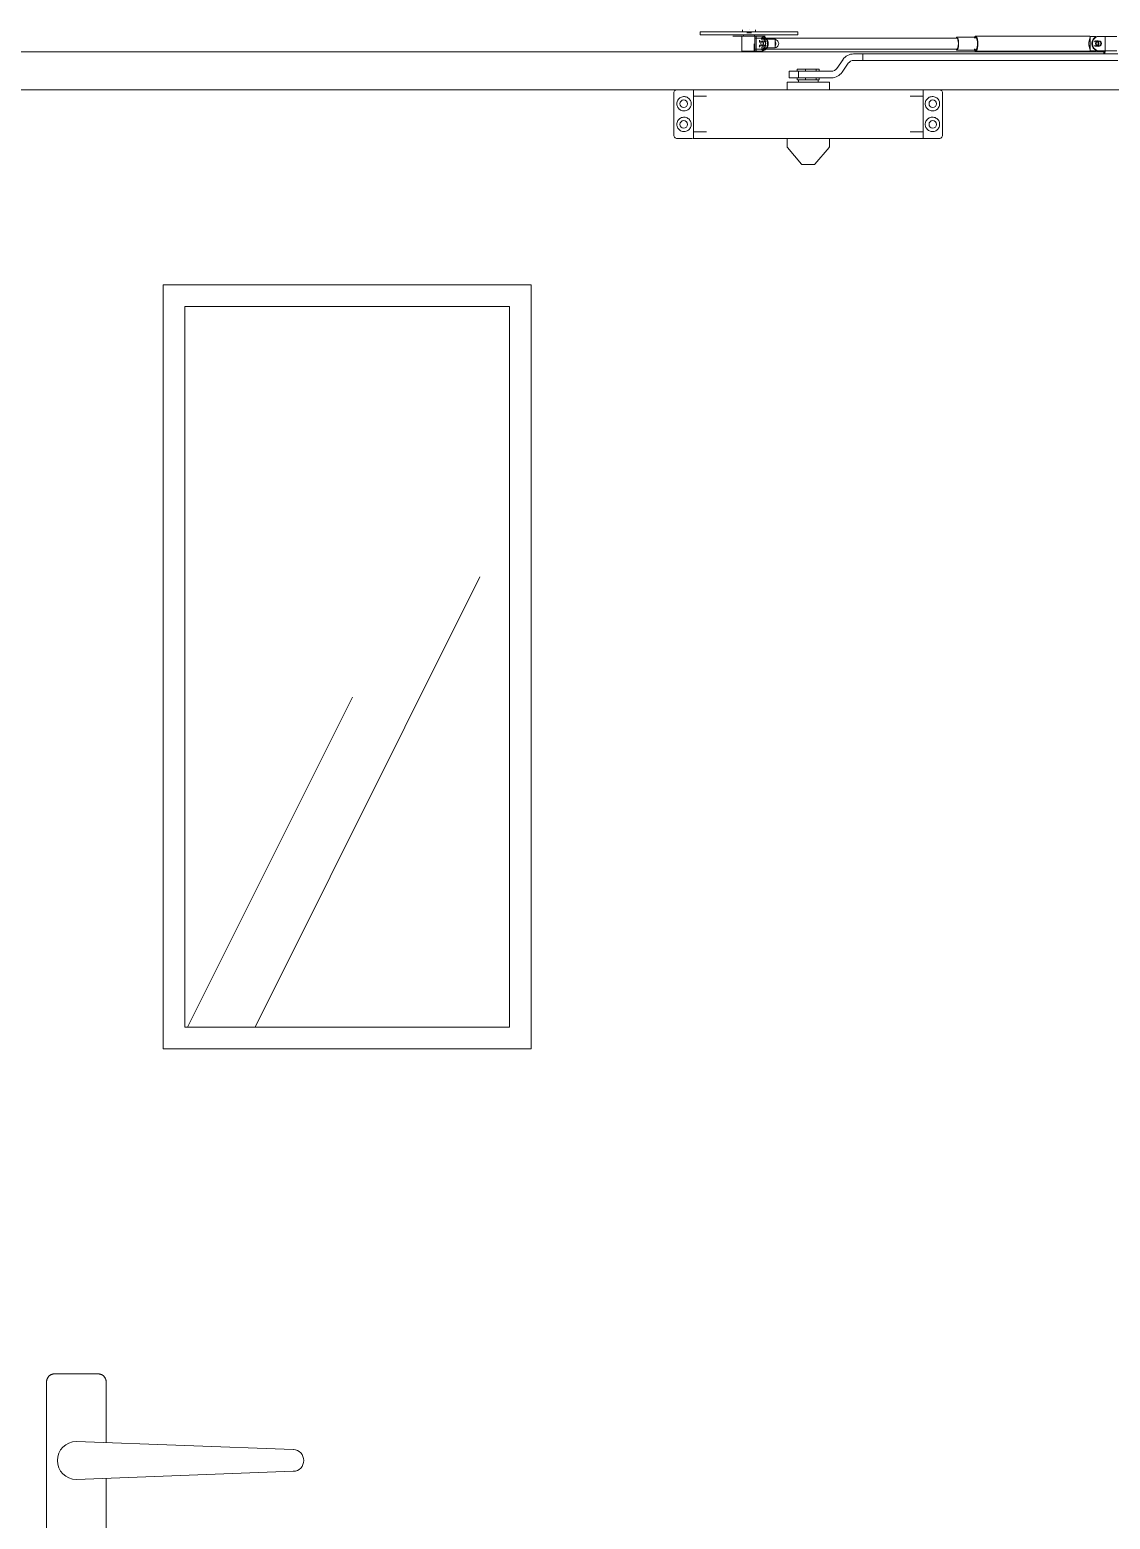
# Model space of a CAD drawing. Header units: millimetres. Extents: x 26124 to 258712, y -8723 to 35400.
# Drawn here: x 237839 to 238837, y 30446 to 31820 of the extents above; entities that cross this region are included whole.
import ezdxf

# ---------------------------------------------------------------- set-up
doc = ezdxf.new("R2010")
doc.units = ezdxf.units.MM
for name, color, linetype, lineweight in [('A-DOOR', 31, 'Continuous', 9), ('A-DOOR-FRAM', 31, 'Continuous', 9), ('A-WALL', 113, 'Continuous', 9)]:
    doc.layers.add(name, color=color, linetype=linetype, lineweight=lineweight)

# ---------------------------------------------------------------- blocks, each defined once
blk = doc.blocks.new('FD_01 - FD_01-1200x2200mm-V248-TKCS_MẶT CẮT 4')
at = {"layer": 'A-DOOR'}
h = blk.add_hatch(dxfattribs=at)
h.set_pattern_fill('FP_9', color=256, style=0, pattern_type=2)
h.set_pattern_definition([(63.435, (82789.9, 14236.3), (-0.002, 1625.6), [567.96, -3066.99]), (63.435, (81164.3, 14236.3), (-0.002, 1625.6), [567.96, -3066.99]), (63.435, (83568.1, 14550.35), (-0.002, 1625.6), [567.96, -3066.99]), (63.435, (81942.5, 14550.35), (-0.002, 1625.6), [567.96, -3066.99]), (63.435, (83450.3, 14439.5), (-0.002, 1625.6), [567.96, -3066.99]), (63.435, (81824.7, 14439.5), (-0.002, 1625.6), [567.96, -3066.99]), (63.435, (83330.26, 15074.4), (-0.002, 1625.6), [276.055, -3358.896]), (63.435, (81704.66, 15074.4), (-0.002, 1625.6), [276.055, -3358.896]), (63.435, (83251.74, 14976.15), (-0.002, 1625.6), [567.96, -3066.99]), (63.435, (81626.14, 14976.15), (-0.002, 1625.6), [567.96, -3066.99]), (63.435, (83265.6, 15046.7), (-0.002, 1625.6), [567.96, -3066.99]), (63.435, (81640, 15046.7), (-0.002, 1625.6), [567.96, -3066.99]), (63.435, (82609.74, 14737.2), (-0.002, 1625.6), [567.96, -3066.99]), (63.435, (80984.14, 14737.2), (-0.002, 1625.6), [567.96, -3066.99]), (63.435, (82623.6, 14820.35), (-0.002, 1625.6), [567.96, -3066.99]), (63.435, (80998, 14820.35), (-0.002, 1625.6), [567.96, -3066.99]), (63.435, (82627.3, 14880.3), (-0.002, 1625.6), [567.96, -3066.99]), (63.435, (81001.7, 14880.3), (-0.002, 1625.6), [567.96, -3066.99])])
h.paths.add_polyline_path([(117190, 30900), (117447.6, 30900), (117447.6, 31565), (117147.6, 31565), (117147.6, 30900)])
for p, q in [((117662.7, 31820.3), (117662.7, 31818.5)), ((117668.7, 31820.3), (117668.7, 31820.3)), ((117668.7, 31820.3), (117668.7, 31820.3)), ((117674.7, 31818.5), (117674.7, 31820.3)), ((117623.7, 31818.5), (117624.2, 31818.5)), ((117623.7, 31818.5), (117623.7, 31815.5)), ((117623.7, 31815.5), (117624.2, 31815.5)), ((117624.2, 31818.5), (117643.4, 31818.5)), ((117624.2, 31815.5), (117643.4, 31815.5)), ((117643.4, 31818.5), (117643.7, 31818.5)), ((117643.4, 31815.5), (117643.7, 31815.5)), ((117643.8, 31818.5), (117649, 31818.5)), ((117643.8, 31815.5), (117649, 31815.5)), ((117649, 31818.5), (117650.1, 31818.5)), ((117649, 31815.5), (117650.1, 31815.5)), ((117650.1, 31818.5), (117666.6, 31818.5)), ((117650.1, 31815.5), (117666.6, 31815.5)), ((117655.7, 31814.5), (117653.7, 31814.5)), ((117653.7, 31814.5), (117655.7, 31814.5)), ((117664.1, 31814.5), (117655.7, 31814.5)), ((117662.2, 31814.5), (117662.2, 31800.5)), ((117663.5, 31814.5), (117662.5, 31814.5)), ((117662.5, 31814.5), (117674, 31814.5)), ((117663.7, 31815.5), (117663.7, 31814.5)), ((117663.7, 31814.5), (117663.8, 31814.5)), ((117668.7, 31818.5), (117666.2, 31818.5)), ((117666.2, 31818.5), (117668.7, 31818.5)), ((117668.7, 31815.5), (117666.2, 31815.5)), ((117666.2, 31815.5), (117668.7, 31815.5)), ((117668.7, 31815.5), (117666.2, 31815.5)), ((117666.2, 31815.5), (117668.7, 31815.5)), ((117666.6, 31818.5), (117670.9, 31818.5)), ((117666.6, 31818.5), (117670.9, 31818.5)), ((117670.9, 31817.5), (117666.6, 31817.5)), ((117666.6, 31815.5), (117670.9, 31815.5)), ((117666.6, 31815.5), (117670.9, 31815.5)), ((117668.7, 31818.5), (117667.2, 31818.5)), ((117667.2, 31818.5), (117668.7, 31818.5)), ((117668.7, 31818.5), (117671.2, 31818.5)), ((117671.2, 31818.5), (117668.7, 31818.5)), ((117668.7, 31818.5), (117670.3, 31818.5)), ((117670.3, 31818.5), (117668.7, 31818.5)), ((117668.7, 31815.5), (117671.2, 31815.5)), ((117671.2, 31815.5), (117668.7, 31815.5)), ((117668.7, 31815.5), (117671.2, 31815.5)), ((117671.2, 31815.5), (117668.7, 31815.5)), ((117670.9, 31818.5), (117687.4, 31818.5)), ((117670.9, 31815.5), (117687.4, 31815.5)), ((117673.5, 31807.4), (117673.5, 31800.5)), ((117673.7, 31814.5), (117673.7, 31815.5)), ((117674, 31814.5), (117679.7, 31814.5)), ((117674, 31814.5), (117674, 31800.5)), ((117860.7, 31812.5), (117674.3, 31812.5)), ((117675.2, 31800.5), (117675.2, 31814.5)), ((117678.3, 31810.8), (117678.3, 31808.9)), ((117678.3, 31806), (117678.3, 31804.2)), ((117681.7, 31814.5), (117679.7, 31814.5)), ((117680, 31811.5), (117684.7, 31811.5)), ((117683.1, 31811.5), (117680, 31811.5)), ((117683.7, 31814.5), (117681.7, 31814.5)), ((117681.7, 31814.5), (117683.7, 31814.5)), ((117684.3, 31811.5), (117683.1, 31811.5)), ((117684.7, 31811.5), (117685.9, 31811.5)), ((117685.9, 31811.5), (117692.8, 31811.5)), ((117687.4, 31818.5), (117688.5, 31818.5)), ((117687.4, 31815.5), (117688.5, 31815.5)), ((117688.5, 31818.5), (117693.7, 31818.5)), ((117688.5, 31815.5), (117693.7, 31815.5)), ((117692.8, 31803.5), (117692.8, 31811.5)), ((117693.8, 31818.5), (117694.1, 31818.5)), ((117693.8, 31815.5), (117694.1, 31815.5)), ((117694.1, 31818.5), (117713.3, 31818.5)), ((117694.1, 31815.5), (117713.3, 31815.5)), ((117713.3, 31818.5), (117713.7, 31818.5)), ((117713.3, 31815.5), (117713.7, 31815.5)), ((117713.7, 31815.5), (117713.7, 31818.5)), ((117878.1, 31813.5), (117860.7, 31813.5)), ((117982.8, 31814.5), (117878.1, 31814.5)), ((117983.6, 31814), (117988.9, 31814)), ((117983.6, 31814), (117983.6, 31801)), ((117983.6, 31801.4), (117983.6, 31813.6)), ((117983.6, 31813.6), (117983.6, 31801.4)), ((117989.9, 31814), (117990.5, 31814)), ((117990.5, 31814), (117997.6, 31814)), ((117997.6, 31814), (118008.2, 31814)), ((117997.6, 31814), (117997.6, 31801)), ((117662.2, 31800.5), (117663.9, 31800.5)), ((117662.5, 31800.5), (117662.2, 31800.5)), ((117674, 31800.5), (117662.5, 31800.5)), ((117673.5, 31800.5), (117674.2, 31800.5)), ((117679.7, 31800.5), (117674, 31800.5)), ((117674.3, 31802.5), (117860.7, 31802.5)), ((117680, 31803.5), (117683.1, 31803.5)), ((117684.7, 31803.5), (117680, 31803.5)), ((117683.1, 31803.5), (117684.3, 31803.5)), ((117685.9, 31803.5), (117684.7, 31803.5)), ((117692.8, 31803.5), (117685.9, 31803.5)), ((117755.5, 31792.9), (117749.7, 31784.6)), ((117765.3, 31798), (117765.3, 31798)), ((117773.7, 31798), (117765.3, 31798)), ((117765.3, 31792), (117773.7, 31792)), ((117773.7, 31792), (117773.7, 31798)), ((117773.7, 31798), (118009.2, 31798)), ((118009.2, 31792), (117773.7, 31792)), ((117860.7, 31801.5), (117878.1, 31801.5)), ((117878.1, 31800.5), (117982.8, 31800.5)), ((117988.9, 31801), (117983.6, 31801)), ((117990.5, 31801), (117989.9, 31801)), ((117997.6, 31801), (117990.5, 31801)), ((117996.2, 31801), (117996.2, 31798)), ((117997.4, 31801.2), (117997.4, 31798)), ((118008.2, 31801), (117997.6, 31801)), ((117705.9, 31782), (117705.9, 31776)), ((117708.1, 31782), (117705.9, 31782)), ((117705.9, 31782), (117714.4, 31782)), ((117713.3, 31784), (117720.7, 31784)), ((117713.3, 31784), (117713.3, 31782)), ((117744.8, 31782), (117714.4, 31782)), ((117714.4, 31782), (117714.4, 31776)), ((117720.7, 31784), (117730.7, 31784)), ((117720.7, 31784), (117720.7, 31782)), ((117730.7, 31784), (117733.4, 31784)), ((117730.7, 31784), (117730.7, 31782)), ((117733.4, 31782), (117733.4, 31784)), ((117754.6, 31781.1), (117760.4, 31789.4)), ((117602.4, 31765), (116947.6, 31765)), ((117602.4, 31765), (117614.6, 31765)), ((117706.4, 31765), (117614.6, 31765)), ((117614.6, 31765), (117616.6, 31765)), ((117617, 31765), (117617.4, 31765)), ((117829.4, 31765), (117617.4, 31765)), ((117617.4, 31765), (117617.4, 31764.7)), ((117617.4, 31764.7), (117617.4, 31756.1)), ((117703.8, 31772), (117703.8, 31765)), ((117706.4, 31772), (117703.8, 31772)), ((117703.8, 31772), (117704.5, 31772)), ((117704.5, 31765), (117703.8, 31765)), ((117703.8, 31765), (117706.4, 31765)), ((117704.5, 31772), (117742.9, 31772)), ((117742.9, 31765), (117704.5, 31765)), ((117714.4, 31776), (117705.9, 31776)), ((117705.9, 31776), (117708.1, 31776)), ((117713.3, 31776), (117713.3, 31774)), ((117717, 31774), (117713.3, 31774)), ((117714.4, 31776), (117744.8, 31776)), ((117714.4, 31774), (117714.4, 31772)), ((117714.7, 31774), (117714.4, 31774)), ((117714.4, 31774), (117714.7, 31774)), ((117715.6, 31774), (117714.7, 31774)), ((117714.7, 31774), (117715.6, 31774)), ((117725.7, 31774), (117717, 31774)), ((117717, 31774), (117721, 31774)), ((117720.7, 31774), (117717, 31774)), ((117720.7, 31776), (117720.7, 31774)), ((117725.7, 31774), (117720.7, 31774)), ((117721, 31774), (117729.7, 31774)), ((117732.1, 31774), (117725.7, 31774)), ((117730.7, 31774), (117725.7, 31774)), ((117729.7, 31774), (117732.1, 31774)), ((117730.7, 31776), (117730.7, 31774)), ((117732.1, 31774), (117730.7, 31774)), ((117732.1, 31774), (117732.4, 31774)), ((117732.4, 31774), (117732.1, 31774)), ((117733.4, 31774), (117732.1, 31774)), ((117732.4, 31772), (117732.4, 31774)), ((117733.4, 31774), (117733.4, 31776)), ((117742.3, 31772), (117740.3, 31772)), ((117832.1, 31765), (117740.3, 31765)), ((117740.3, 31765), (117742.3, 31765)), ((117742.9, 31772), (117742.3, 31772)), ((117742.3, 31765), (117742.9, 31765)), ((117742.9, 31765), (117742.9, 31772)), ((117829.4, 31765), (117829.7, 31765)), ((117829.4, 31764.7), (117829.4, 31765)), ((117829.4, 31756.1), (117829.4, 31764.7)), ((117830.2, 31765), (117832.1, 31765)), ((117832.1, 31765), (117844.4, 31765)), ((118167.6, 31765), (117844.4, 31765)), ((117599.4, 31723), (117599.4, 31762)), ((117629.4, 31759), (117617.4, 31759)), ((117617.4, 31756.1), (117617.4, 31754.3)), ((117617.4, 31754.3), (117617.4, 31730.7)), ((117829.4, 31759), (117817.4, 31759)), ((117829.4, 31754.3), (117829.4, 31756.1)), ((117829.4, 31730.7), (117829.4, 31754.3)), ((117847.4, 31762), (117847.4, 31723)), ((117617.4, 31730.7), (117617.4, 31728.9)), ((117617.4, 31728.9), (117617.4, 31720.3)), ((117617.4, 31726), (117629.4, 31726)), ((117817.4, 31726), (117829.4, 31726)), ((117829.4, 31728.9), (117829.4, 31730.7)), ((117829.4, 31720.3), (117829.4, 31728.9)), ((117614.6, 31720), (117602.4, 31720)), ((117616.6, 31720), (117614.6, 31720)), ((117617.4, 31720), (117617, 31720)), ((117617.4, 31720.3), (117617.4, 31720)), ((117617.4, 31720), (117829.4, 31720)), ((117703.9, 31720), (117703.9, 31712.4)), ((117704.1, 31711.7), (117717.1, 31696.3)), ((117704.5, 31720), (117723.4, 31720)), ((117723.4, 31720), (117742.2, 31720)), ((117729.6, 31696.3), (117742.6, 31711.7)), ((117742.9, 31712.4), (117742.9, 31720)), ((117829.4, 31720), (117829.4, 31720.3)), ((117829.7, 31720), (117829.4, 31720)), ((117832.1, 31720), (117830.2, 31720)), ((117844.4, 31720), (117832.1, 31720)), ((117723.4, 31696), (117723.4, 31696)), ((117723.4, 31696), (117723.4, 31696)), ((117127.6, 31585), (117467.6, 31585)), ((117127.6, 31585), (117127.6, 30880)), ((117467.6, 31585), (117467.6, 30880)), ((117147.6, 31565), (117147.6, 30900)), ((117447.6, 31565), (117147.6, 31565)), ((117447.6, 30900), (117447.6, 31565)), ((117147.6, 30900), (117447.6, 30900)), ((117467.6, 30880), (117127.6, 30880)), ((117020.1, 30572.5), (117020.1, 30302.5)), ((117067.6, 30580), (117027.6, 30580)), ((117027.6, 30580), (117067.6, 30580)), ((117075.1, 30516.5), (117075.1, 30572.5)), ((117247.9, 30510), (117047.6, 30517.5)), ((117047.6, 30482.5), (117247.9, 30490)), ((117075.1, 30302.5), (117075.1, 30483.5))]:
    blk.add_line(p, q, dxfattribs=at)
at = {"layer": 'A-DOOR', "flags": 128}
for points in [[(117692.8, 31811.5), (117693.8, 31811), (117694.6, 31810.4), (117695.2, 31809.7), (117695.7, 31809), (117696, 31808.3), (117696.1, 31807.5)], [(117696.1, 31807.5), (117696, 31806.7), (117695.7, 31806), (117695.2, 31805.3), (117694.6, 31804.6), (117693.8, 31804), (117692.8, 31803.5)], [(117693.5, 31807.5), (117693.4, 31808.3), (117693.2, 31809), (117692.9, 31809.7)], [(117692.9, 31805.3), (117693.2, 31806), (117693.4, 31806.7), (117693.5, 31807.5)], [(117602.4, 31765), (117601.7, 31764.9), (117601.1, 31764.7), (117600.5, 31764.3), (117600, 31763.9), (117599.7, 31763.3), (117599.4, 31762.7), (117599.4, 31762)], [(117847.4, 31762), (117847.3, 31762.7), (117847.1, 31763.3), (117846.7, 31763.9), (117846.2, 31764.3), (117845.7, 31764.7), (117845, 31764.9), (117844.4, 31765)], [(117599.4, 31723), (117599.4, 31722.3), (117599.7, 31721.7), (117600, 31721.1), (117600.5, 31720.7), (117601.1, 31720.3), (117601.7, 31720.1), (117602.4, 31720)], [(117844.4, 31720), (117845, 31720.1), (117845.7, 31720.3), (117846.2, 31720.7), (117846.7, 31721.1), (117847.1, 31721.7), (117847.3, 31722.3), (117847.4, 31723)], [(117704.1, 31711.7), (117704.1, 31711.7), (117704.1, 31711.8), (117704.1, 31711.8), (117704, 31711.8), (117704, 31711.9), (117704, 31711.9), (117704, 31712), (117704, 31712), (117703.9, 31712), (117703.9, 31712.1), (117703.9, 31712.1), (117703.9, 31712.2), (117703.9, 31712.2), (117703.9, 31712.3), (117703.9, 31712.3), (117703.9, 31712.3), (117703.9, 31712.4), (117703.9, 31712.4)], [(117742.9, 31712.4), (117742.9, 31712.4), (117742.9, 31712.3), (117742.9, 31712.3), (117742.9, 31712.2), (117742.9, 31712.2), (117742.8, 31712.1), (117742.8, 31712.1), (117742.8, 31712.1), (117742.8, 31712), (117742.8, 31712), (117742.8, 31711.9), (117742.7, 31711.9), (117742.7, 31711.9), (117742.7, 31711.8), (117742.7, 31711.8), (117742.7, 31711.7), (117742.6, 31711.7), (117742.6, 31711.7)], [(117717.8, 31696), (117717.8, 31696), (117717.7, 31696), (117717.7, 31696), (117717.7, 31696), (117717.6, 31696), (117717.6, 31696), (117717.5, 31696), (117717.5, 31696), (117717.5, 31696.1), (117717.4, 31696.1), (117717.4, 31696.1), (117717.4, 31696.1), (117717.3, 31696.1), (117717.3, 31696.1), (117717.3, 31696.2), (117717.3, 31696.2), (117717.2, 31696.2), (117717.2, 31696.2), (117717.2, 31696.3), (117717.1, 31696.3), (117717.1, 31696.3), (117717.1, 31696.3)], [(117723.4, 31696), (117723.2, 31696), (117722.9, 31696), (117722.7, 31696), (117722.5, 31696), (117722.3, 31696), (117722, 31696), (117721.8, 31696), (117721.6, 31696), (117721.4, 31696), (117721.2, 31696), (117721, 31696), (117720.8, 31696), (117720.6, 31696), (117720.4, 31696), (117720.2, 31696), (117720, 31696), (117719.9, 31696), (117719.7, 31696), (117719.5, 31696), (117719.4, 31696), (117719.2, 31696), (117719.1, 31696), (117718.9, 31696), (117718.8, 31696), (117718.7, 31696), (117718.6, 31696), (117718.5, 31696), (117718.4, 31696), (117718.3, 31696), (117718.2, 31696), (117718.1, 31696), (117718, 31696), (117718, 31696), (117717.9, 31696), (117717.9, 31696), (117717.8, 31696), (117717.8, 31696), (117717.8, 31696), (117717.8, 31696)], [(117717.8, 31696), (117717.8, 31696), (117717.8, 31696), (117717.8, 31696), (117717.9, 31696), (117717.9, 31696), (117718, 31696), (117718, 31696), (117718.1, 31696), (117718.2, 31696), (117718.2, 31696), (117718.3, 31696), (117718.4, 31696), (117718.5, 31696), (117718.7, 31696), (117718.8, 31696), (117718.9, 31696), (117719, 31696), (117719.2, 31696), (117719.3, 31696), (117719.5, 31696), (117719.7, 31696), (117719.8, 31696), (117720, 31696), (117720.2, 31696), (117720.4, 31696), (117720.6, 31696), (117720.7, 31696), (117720.9, 31696), (117721.1, 31696), (117721.4, 31696), (117721.6, 31696), (117721.8, 31696), (117722, 31696), (117722.2, 31696), (117722.4, 31696), (117722.6, 31696), (117722.9, 31696), (117723.1, 31696), (117723.3, 31696), (117723.4, 31696)], [(117723.4, 31696), (117723.6, 31696), (117723.8, 31696), (117724, 31696), (117724.3, 31696), (117724.5, 31696), (117724.7, 31696), (117724.9, 31696), (117725.1, 31696), (117725.3, 31696), (117725.5, 31696), (117725.7, 31696), (117725.9, 31696), (117726.1, 31696), (117726.3, 31696), (117726.5, 31696), (117726.7, 31696), (117726.9, 31696), (117727, 31696), (117727.2, 31696), (117727.4, 31696), (117727.5, 31696), (117727.7, 31696), (117727.8, 31696), (117727.9, 31696), (117728.1, 31696), (117728.2, 31696), (117728.3, 31696), (117728.4, 31696), (117728.5, 31696), (117728.6, 31696), (117728.6, 31696), (117728.7, 31696), (117728.8, 31696), (117728.8, 31696), (117728.9, 31696), (117728.9, 31696), (117728.9, 31696), (117728.9, 31696), (117728.9, 31696)], [(117728.9, 31696), (117728.9, 31696), (117728.9, 31696), (117728.9, 31696), (117728.9, 31696), (117728.8, 31696), (117728.8, 31696), (117728.7, 31696), (117728.7, 31696), (117728.6, 31696), (117728.5, 31696), (117728.4, 31696), (117728.3, 31696), (117728.2, 31696), (117728.1, 31696), (117728, 31696), (117727.8, 31696), (117727.7, 31696), (117727.6, 31696), (117727.4, 31696), (117727.3, 31696), (117727.1, 31696), (117726.9, 31696), (117726.8, 31696), (117726.6, 31696), (117726.4, 31696), (117726.2, 31696), (117726, 31696), (117725.8, 31696), (117725.6, 31696), (117725.4, 31696), (117725.2, 31696), (117725, 31696), (117724.8, 31696), (117724.5, 31696), (117724.3, 31696), (117724.1, 31696), (117723.9, 31696), (117723.7, 31696), (117723.4, 31696), (117723.4, 31696)], [(117729.6, 31696.3), (117729.6, 31696.3), (117729.6, 31696.3), (117729.6, 31696.2), (117729.5, 31696.2), (117729.5, 31696.2), (117729.5, 31696.2), (117729.5, 31696.2), (117729.4, 31696.1), (117729.4, 31696.1), (117729.4, 31696.1), (117729.3, 31696.1), (117729.3, 31696.1), (117729.3, 31696.1), (117729.2, 31696), (117729.2, 31696), (117729.2, 31696), (117729.1, 31696), (117729.1, 31696), (117729, 31696), (117729, 31696), (117729, 31696), (117728.9, 31696)], [(117027.6, 30580), (117027.3, 30580), (117027, 30580), (117026.7, 30579.9), (117026.4, 30579.9), (117026.1, 30579.9), (117025.8, 30579.8), (117025.5, 30579.7), (117025.2, 30579.6), (117024.9, 30579.5), (117024.6, 30579.4), (117024.4, 30579.3), (117024.1, 30579.2), (117023.8, 30579), (117023.6, 30578.9), (117023.3, 30578.7), (117023.1, 30578.5), (117022.8, 30578.3), (117022.6, 30578.1), (117022.4, 30577.9), (117022.2, 30577.7), (117022, 30577.5), (117021.8, 30577.3), (117021.6, 30577), (117021.4, 30576.8), (117021.3, 30576.6), (117021.1, 30576.3), (117020.9, 30576), (117020.8, 30575.8), (117020.7, 30575.5), (117020.6, 30575.2), (117020.5, 30574.9), (117020.4, 30574.7), (117020.3, 30574.4), (117020.2, 30574.1), (117020.2, 30573.8), (117020.1, 30573.5), (117020.1, 30573.2), (117020.1, 30572.9), (117020.1, 30572.6), (117020.1, 30572.5)], [(117075.1, 30572.5), (117075.1, 30572.8), (117075, 30573.1), (117075, 30573.4), (117075, 30573.7), (117074.9, 30574), (117074.8, 30574.3), (117074.8, 30574.6), (117074.7, 30574.9), (117074.6, 30575.1), (117074.5, 30575.4), (117074.3, 30575.7), (117074.2, 30576), (117074.1, 30576.2), (117073.9, 30576.5), (117073.8, 30576.7), (117073.6, 30577), (117073.4, 30577.2), (117073.2, 30577.4), (117073, 30577.7), (117072.8, 30577.9), (117072.6, 30578.1), (117072.3, 30578.3), (117072.1, 30578.5), (117071.9, 30578.6), (117071.6, 30578.8), (117071.4, 30579), (117071.1, 30579.1), (117070.8, 30579.3), (117070.6, 30579.4), (117070.3, 30579.5), (117070, 30579.6), (117069.7, 30579.7), (117069.4, 30579.8), (117069.1, 30579.8), (117068.8, 30579.9), (117068.5, 30579.9), (117068.2, 30580), (117067.9, 30580), (117067.6, 30580), (117067.6, 30580)]]:
    blk.add_lwpolyline(points, dxfattribs=at)
at = {"layer": 'A-DOOR'}
for centre, radius, start, end in [((117608.4, 31752), 3.5, 0, 180), ((117608.4, 31752), 3.5, 180, 0), ((117838.4, 31752), 3.5, 0, 180), ((117838.4, 31752), 3.5, 180, 0), ((117608.4, 31733), 3.5, 0, 180), ((117838.4, 31733), 3.5, 0, 180), ((117608.4, 31733), 3.5, 180, 0), ((117838.4, 31733), 3.5, 180, 0), ((117027.6, 30572.5), 7.5, 150, 180), ((117027.6, 30572.5), 7.5, 90, 120), ((117067.6, 30572.5), 7.5, 60, 90), ((117067.6, 30572.5), 7.5, 0, 30), ((117047.6, 30500), 17.5, 90, 180), ((117047.6, 30500), 17.5, 180, 270), ((117247.6, 30500), 10, 0, 87.8544), ((117247.6, 30500), 10, 272.1456, 0)]:
    blk.add_arc(centre, radius, start, end, dxfattribs=at)
for centre, major_axis, ratio, start_param, end_param in [((117679.3, 31807.5), (0, 2.5), 0.965835, 0.261799, 0.523599), ((117679.3, 31807.5), (0, 2.5), 0.965835, 2.617994, 2.879793), ((117679.8, 31807.5), (0, 2.5), 0.965835, 0.261799, 0.523599), ((117679.8, 31807.5), (0, 2.5), 0.965835, 0.261799, 0.523599), ((117679.8, 31807.5), (0, 2.5), 0.965835, 2.617994, 2.879793), ((117679.8, 31807.5), (0, 2.5), 0.965835, 2.617994, 2.879793), ((117677.5, 31807.5), (0, 5), 0.259156, 4.942493, 5.172597), ((117677.5, 31807.5), (0, 5), 0.259156, 4.252181, 4.482285), ((117681.4, 31807.5), (0, 2.5), 0.965835, 0.785398, 1.047198), ((117681.4, 31807.5), (0, 2.5), 0.965835, 0.785398, 1.047198), ((117681.4, 31807.5), (0, 2.5), 0.965835, 2.094395, 2.356194), ((117681.4, 31807.5), (0, 2.5), 0.965835, 2.094395, 2.356194), ((117681.9, 31807.5), (0, 2.5), 0.965835, 4.712389, 7.853982), ((117681.9, 31807.5), (0, 2.5), 0.965835, 1.570796, 4.712389), ((117679.7, 31807.5), (0, 7), 0.965835, 4.712389, 6.283185), ((117679.7, 31807.5), (0, 7), 0.965835, 3.141593, 4.712389), ((117681.4, 31807.5), (0, 2.5), 0.965835, 4.712389, 6.806784), ((117681.4, 31807.5), (0, 2.5), 0.965835, 4.712389, 6.806784), ((117681.4, 31807.5), (0, 2.5), 0.965835, 2.617994, 4.712389), ((117681.4, 31807.5), (0, 2.5), 0.965835, 2.617994, 4.712389), ((117677.1, 31807.5), (0, 7), 0.965835, 4.712389, 5.759587), ((117679.8, 31807.5), (0, 2.5), 0.965835, 4.712389, 6.021386), ((117679.8, 31807.5), (0, 2.5), 0.965835, 4.712389, 6.021386), ((117679.8, 31807.5), (0, 2.5), 0.965835, 3.403392, 4.712389), ((117677.1, 31807.5), (0, 7), 0.965835, 3.665191, 4.712389), ((117679.8, 31807.5), (0, 2.5), 0.965835, 3.403392, 4.712389), ((117679.3, 31807.5), (0, 2.5), 0.965835, 4.712389, 5.759587), ((117679.3, 31807.5), (0, 2.5), 0.965835, 3.665191, 4.712389), ((117679.1, 31807.5), (0, 7), 0.965835, 4.712389, 6.021386), ((117679.1, 31807.5), (0, 7), 0.965835, 3.403392, 4.712389), ((117677.6, 31807.5), (0, 7), 0.965835, 4.974188, 5.759587), ((117677.6, 31807.5), (0, 7), 0.965835, 3.665191, 4.45059), ((117860.7, 31807.5), (0, 6), 0.259156, 4.712389, 6.806784), ((117860.7, 31807.5), (0, 6), 0.259156, 2.617994, 4.712389), ((117860.7, 31807.5), (0, 5), 0.259156, 4.712389, 6.283185), ((117860.7, 31807.5), (0, 5), 0.259156, 3.141593, 4.712389), ((117878.1, 31807.5), (0, 7), 0.259156, 4.712389, 7.068583), ((117878.1, 31807.5), (0, 7), 0.259156, 2.356194, 4.712389), ((117878.1, 31807.5), (0, 6), 0.259156, 4.712389, 6.806784), ((117878.1, 31807.5), (0, 6), 0.259156, 2.617994, 4.712389), ((117982.8, 31807.5), (0, 7), 0.259156, 5.776005, 6.283185), ((117991.8, 31807.5), (0, 6.79), 0.965835, 0.291061, 1.570796), ((117991.8, 31807.5), (0, 6.79), 0.965835, 1.570796, 2.850532), ((117992.3, 31807.5), (0, 6.79), 0.965835, 0.291061, 1.570796), ((117992.3, 31807.5), (0, 6.79), 0.965835, 1.570796, 2.850532), ((117989.3, 31807.5), (0, 2.5), 0.965835, 4.712389, 7.068583), ((117988.8, 31807.5), (0, 2.5), 0.965835, 6.021386, 6.806784), ((117989.3, 31807.5), (0, 2.5), 0.965835, 2.356194, 4.712389), ((117988.8, 31807.5), (0, 2.5), 0.965835, 2.617994, 3.403392), ((117989.4, 31807.5), (0, 2.5), 0.965835, 4.712389, 7.068583), ((117989.4, 31807.5), (0, 2.5), 0.965835, 2.356194, 4.712389), ((117991.2, 31807.5), (0, 2.5), 0.965835, 6.021386, 7.853982), ((117991.1, 31807.5), (0, 2.5), 0.965835, 6.021386, 7.853982), ((117991.2, 31807.5), (0, 2.5), 0.965835, 1.570796, 3.403392), ((117991.1, 31807.5), (0, 2.5), 0.965835, 1.570796, 3.403392), ((117991.7, 31807.5), (0, 2.5), 0.965835, 4.712389, 7.853982), ((117991.7, 31807.5), (0, 2.5), 0.965835, 1.570796, 4.712389), ((117988.8, 31807.5), (0, 2.5), 0.965835, 4.712389, 5.759587), ((117988.8, 31807.5), (0, 2.5), 0.965835, 3.665191, 4.712389), ((117991.1, 31807.5), (0, 2.5), 0.965835, 4.712389, 5.759587), ((117991.1, 31807.5), (0, 2.5), 0.965835, 3.665191, 4.712389), ((117991.2, 31807.5), (0, 2.5), 0.965835, 4.712389, 5.759587), ((117991.2, 31807.5), (0, 2.5), 0.965835, 3.665191, 4.712389), ((117674.3, 31807.5), (0, 5), 0.259156, 2.356194, 2.879793), ((117765.3, 31786), (0, 12), 1, 0, 0.959931), ((117765.3, 31786), (0, 6), 1, 0, 0.959931), ((117982.8, 31807.5), (0, 7), 0.259156, 3.141593, 3.648773), ((117744.8, 31788), (0, 6), 1, 3.141593, 4.101524), ((117744.8, 31788), (0, 12), 1, 3.141593, 4.101524)]:
    blk.add_ellipse(centre, major_axis=major_axis, ratio=ratio, start_param=start_param, end_param=end_param, dxfattribs=at)
for points, knots in [([(117982.5, 31807.5), (117982.5, 31807.8), (117982.6, 31808.2), (117982.6, 31808.7), (117982.6, 31809), (117982.7, 31809.4), (117982.8, 31809.8), (117982.8, 31810), (117982.9, 31810.3), (117982.9, 31810.4), (117983, 31810.6), (117983, 31810.8), (117983.1, 31811.1), (117983.2, 31811.3), (117983.2, 31811.5), (117983.3, 31811.7), (117983.3, 31811.8), (117983.4, 31812), (117983.4, 31812.3), (117983.5, 31812.5), (117983.6, 31812.8), (117983.6, 31813.2), (117983.6, 31813.5), (117983.6, 31813.6)], [0, 0, 0, 0, 0.1, 0.15, 0.2, 0.25, 0.3, 0.35, 0.375, 0.4, 0.425, 0.45, 0.5, 0.55, 0.575, 0.6, 0.625, 0.65, 0.7, 0.75, 0.8, 0.9, 1, 1, 1, 1]), ([(117983.6, 31801.4), (117983.6, 31801.5), (117983.6, 31801.8), (117983.6, 31802.2), (117983.5, 31802.5), (117983.4, 31802.7), (117983.4, 31803), (117983.3, 31803.2), (117983.3, 31803.3), (117983.2, 31803.5), (117983.2, 31803.7), (117983.1, 31803.9), (117983, 31804.2), (117983, 31804.4), (117982.9, 31804.6), (117982.9, 31804.7), (117982.8, 31805), (117982.8, 31805.2), (117982.7, 31805.6), (117982.6, 31806), (117982.6, 31806.3), (117982.6, 31806.8), (117982.5, 31807.2), (117982.5, 31807.5)], [0, 0, 0, 0, 0.1, 0.2, 0.25, 0.3, 0.35, 0.375, 0.4, 0.425, 0.45, 0.5, 0.55, 0.575, 0.6, 0.625, 0.65, 0.7, 0.75, 0.8, 0.85, 0.9, 1, 1, 1, 1]), ([(117602, 31752), (117602, 31753.2), (117602.5, 31755), (117604, 31756.9), (117605.5, 31757.9), (117607.2, 31758.5), (117609, 31758.7), (117610.7, 31758.4), (117612.4, 31757.6), (117613.7, 31756.4), (117614.4, 31755.4), (117614.6, 31754.9)], [0, 0, 0, 0, 0.2, 0.3, 0.4, 0.5, 0.6, 0.7, 0.8, 0.9, 1, 1, 1, 1]), ([(117614.6, 31749.1), (117614.1, 31748), (117612.9, 31746.7), (117610.7, 31745.6), (117609, 31745.3), (117607.2, 31745.5), (117605.5, 31746.1), (117604, 31747.1), (117602.9, 31748.5), (117602.2, 31750.2), (117602, 31751.4), (117602, 31752)], [0, 0, 0, 0, 0.2, 0.3, 0.4, 0.5, 0.6, 0.7, 0.8, 0.9, 1, 1, 1, 1]), ([(117832.1, 31754.9), (117832.6, 31756), (117833.8, 31757.3), (117836, 31758.4), (117837.8, 31758.7), (117839.6, 31758.5), (117841.3, 31757.9), (117842.7, 31756.9), (117843.9, 31755.5), (117844.6, 31753.8), (117844.7, 31752.6), (117844.7, 31752)], [0, 0, 0, 0, 0.2, 0.3, 0.4, 0.5, 0.6, 0.7, 0.8, 0.9, 1, 1, 1, 1]), ([(117844.7, 31752), (117844.7, 31750.8), (117844.2, 31749), (117842.7, 31747.1), (117841.3, 31746.1), (117839.6, 31745.5), (117837.8, 31745.3), (117836, 31745.6), (117834.4, 31746.4), (117833, 31747.6), (117832.4, 31748.6), (117832.1, 31749.1)], [0, 0, 0, 0, 0.2, 0.3, 0.4, 0.5, 0.6, 0.7, 0.8, 0.9, 1, 1, 1, 1]), ([(117602, 31733), (117602, 31734.2), (117602.5, 31736), (117604, 31737.9), (117605.5, 31738.9), (117607.2, 31739.5), (117609, 31739.7), (117610.7, 31739.4), (117612.4, 31738.6), (117613.7, 31737.4), (117614.4, 31736.4), (117614.6, 31735.9)], [0, 0, 0, 0, 0.2, 0.3, 0.4, 0.5, 0.6, 0.7, 0.8, 0.9, 1, 1, 1, 1]), ([(117832.1, 31735.9), (117832.6, 31737), (117833.8, 31738.3), (117836, 31739.4), (117837.8, 31739.7), (117839.6, 31739.5), (117841.3, 31738.9), (117842.7, 31737.9), (117843.9, 31736.5), (117844.6, 31734.8), (117844.7, 31733.6), (117844.7, 31733)], [0, 0, 0, 0, 0.2, 0.3, 0.4, 0.5, 0.6, 0.7, 0.8, 0.9, 1, 1, 1, 1]), ([(117614.6, 31730.1), (117614.1, 31729), (117612.9, 31727.7), (117610.7, 31726.6), (117609, 31726.3), (117607.2, 31726.5), (117605.5, 31727.1), (117604, 31728.1), (117602.9, 31729.5), (117602.2, 31731.2), (117602, 31732.4), (117602, 31733)], [0, 0, 0, 0, 0.2, 0.3, 0.4, 0.5, 0.6, 0.7, 0.8, 0.9, 1, 1, 1, 1]), ([(117844.7, 31733), (117844.7, 31731.8), (117844.2, 31730), (117842.7, 31728.1), (117841.3, 31727.1), (117839.6, 31726.5), (117837.8, 31726.3), (117836, 31726.6), (117834.4, 31727.4), (117833, 31728.6), (117832.4, 31729.6), (117832.1, 31730.1)], [0, 0, 0, 0, 0.2, 0.3, 0.4, 0.5, 0.6, 0.7, 0.8, 0.9, 1, 1, 1, 1])]:
    blk.add_open_spline(points, degree=3, knots=knots, dxfattribs=at)
for points in [[(117614.6, 31754.9), (117614.9, 31754.4), (117615.2, 31753.5), (117615.3, 31752.5), (117615.3, 31752)], [(117615.3, 31752), (117615.3, 31751.5), (117615.2, 31750.5), (117614.9, 31749.6), (117614.6, 31749.1)], [(117831.4, 31752), (117831.4, 31752.5), (117831.5, 31753.5), (117831.9, 31754.4), (117832.1, 31754.9)], [(117832.1, 31749.1), (117831.9, 31749.6), (117831.5, 31750.5), (117831.4, 31751.5), (117831.4, 31752)], [(117614.6, 31735.9), (117614.9, 31735.4), (117615.2, 31734.5), (117615.3, 31733.5), (117615.3, 31733)], [(117615.3, 31733), (117615.3, 31732.5), (117615.2, 31731.5), (117614.9, 31730.6), (117614.6, 31730.1)], [(117831.4, 31733), (117831.4, 31733.5), (117831.5, 31734.5), (117831.9, 31735.4), (117832.1, 31735.9)], [(117832.1, 31730.1), (117831.9, 31730.6), (117831.5, 31731.5), (117831.4, 31732.5), (117831.4, 31733)]]:
    blk.add_open_spline(points, degree=3, dxfattribs=at)
at = {"layer": 'A-DOOR-FRAM'}
for p, q in [((117998, 31800), (116912.6, 31800)), ((116947.6, 31765), (117602.4, 31765)), ((117614.6, 31765), (117706.4, 31765)), ((117740.3, 31765), (117832.1, 31765)), ((117844.4, 31765), (118167.6, 31765))]:
    blk.add_line(p, q, dxfattribs=at)

msp = doc.modelspace()

# ---------------------------------------------------------------- linework, layer by layer
at = {"layer": 'A-WALL'}
msp.add_line((237747.5, 31800), (238832.9, 31800), dxfattribs=at)

# ---------------------------------------------------------------- block references
at = {"layer": 'A-DOOR'}
msp.add_blockref('FD_01 - FD_01-1200x2200mm-V248-TKCS_MẶT CẮT 4', (120834.9, 0), dxfattribs=at)

doc.saveas('drawing.dxf')
